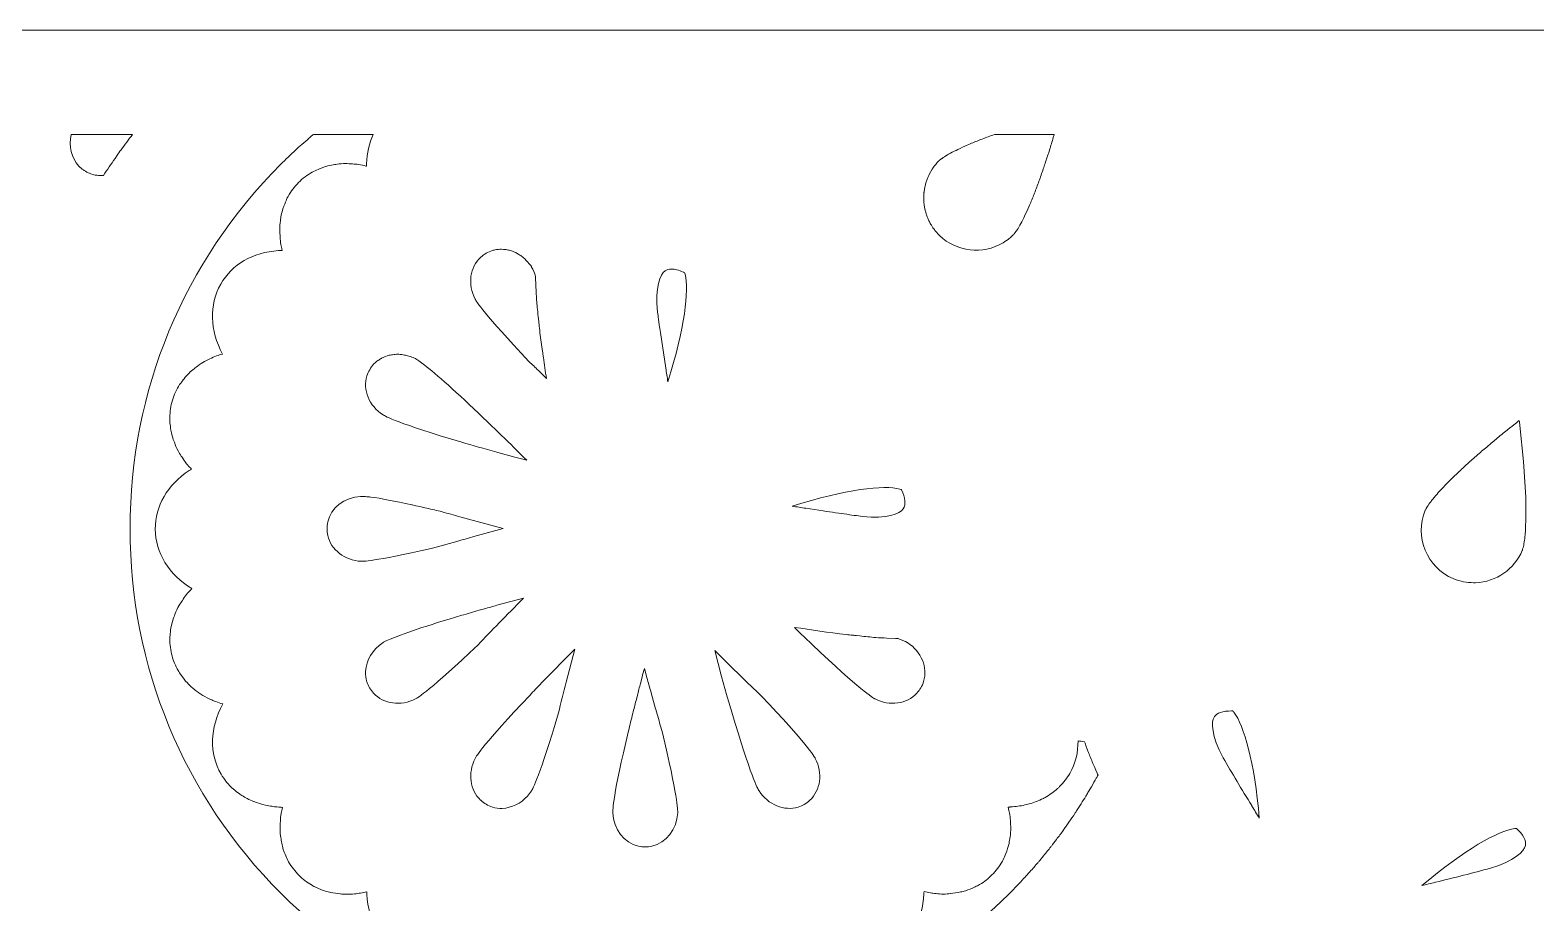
# Model space of a CAD drawing. Header units: millimetres. Extents: x 31 to 886, y -1164 to 562.
# Drawn here: x 688.3 to 818.2, y -678.2 to -602.9 of the extents above; entities that cross this region are included whole.
import ezdxf

# ---------------------------------------------------------------- set-up
doc = ezdxf.new("R2010")
doc.units = ezdxf.units.MM
doc.header["$MEASUREMENT"] = 0
doc.layers.add('Layer 1', color=7, linetype='Continuous')

msp = doc.modelspace()

# ---------------------------------------------------------------- linework, layer by layer
at = {"layer": 'Layer 1', "lineweight": 0}
msp.add_lwpolyline([(501, -602.86), (501, -1164.08), (659.69, -1164.08), (886.3, -1164.08), (886.3, -1010.46), (886.3, -602.86), (501, -602.86)], dxfattribs=at)
for points, knots in [([(691.86, -611.86), (691.86, -611.86), (697.15, -611.86), (697.15, -611.86), (696.81, -612.3), (696.48, -612.75), (696.16, -613.19), (696.04, -613.35), (695.93, -613.51), (695.8, -613.7), (695.8, -613.7), (695.65, -613.92), (695.65, -613.92), (695.3, -614.42), (694.96, -614.91), (694.65, -615.39), (694.63, -615.4), (694.6, -615.4), (694.58, -615.4), (694.52, -615.4), (694.46, -615.41), (694.41, -615.41), (694.32, -615.41), (694.18, -615.4), (693.94, -615.36), (693.79, -615.34), (693.61, -615.28), (693.43, -615.21), (693.28, -615.15), (693.12, -615.06), (692.97, -614.96), (692.97, -614.96), (692.91, -614.92), (692.91, -614.92), (692.77, -614.82), (692.65, -614.72), (692.52, -614.58), (691.88, -613.88), (691.64, -612.87), (691.86, -611.86)], [0, 0, 0, 0, 1, 1, 1, 2, 2, 2, 3, 3, 3, 4, 4, 4, 5, 5, 5, 6, 6, 6, 7, 7, 7, 8, 8, 8, 9, 9, 9, 10, 10, 10, 11, 11, 11, 12, 12, 12, 13, 13, 13, 13]), ([(711.22, -613.2), (711.39, -613.04), (711.57, -612.89), (711.75, -612.73), (711.75, -612.73), (712.26, -612.28), (712.26, -612.28), (712.36, -612.19), (712.45, -612.11), (712.55, -612.02), (712.62, -611.97), (712.68, -611.91), (712.75, -611.86), (712.75, -611.86), (717.92, -611.86), (717.92, -611.86), (717.58, -612.61), (717.39, -613.46), (717.34, -614.38), (717.33, -614.45), (717.33, -614.52), (717.33, -614.59), (717.33, -614.59), (717.28, -614.58), (717.28, -614.58), (717.09, -614.53), (716.89, -614.48), (716.66, -614.45), (716.49, -614.42), (716.31, -614.41), (716.14, -614.4), (716.14, -614.4), (715.98, -614.39), (715.98, -614.39), (715.78, -614.38), (715.56, -614.36), (715.34, -614.37), (715.07, -614.38), (714.84, -614.42), (714.69, -614.45), (714.69, -614.45), (714.59, -614.46), (714.59, -614.46), (714.43, -614.48), (714.23, -614.51), (713.99, -614.57), (713.61, -614.67), (713.32, -614.81), (713.21, -614.86), (713.21, -614.86), (713.16, -614.88), (713.16, -614.88), (712.98, -614.95), (712.81, -615.02), (712.65, -615.11), (712.22, -615.36), (711.82, -615.66), (711.47, -616.01), (711.12, -616.36), (710.82, -616.76), (710.58, -617.2), (710.47, -617.39), (710.4, -617.57), (710.35, -617.7), (710.26, -617.89), (710.14, -618.17), (710.05, -618.52), (709.99, -618.74), (709.96, -618.94), (709.94, -619.09), (709.94, -619.09), (709.93, -619.17), (709.93, -619.17), (709.91, -619.33), (709.86, -619.58), (709.85, -619.9), (709.85, -620.07), (709.85, -620.25), (709.87, -620.4), (709.87, -620.4), (709.88, -620.56), (709.88, -620.56), (709.88, -620.75), (709.89, -620.96), (709.93, -621.22), (709.96, -621.38), (709.99, -621.55), (710.04, -621.71), (710.04, -621.71), (710.07, -621.86), (710.07, -621.86), (709.97, -621.86), (709.86, -621.87), (709.75, -621.88), (707.51, -622.03), (705.74, -623.06), (704.76, -624.77), (703.74, -626.55), (703.82, -628.76), (704.92, -630.8), (704.92, -630.8), (704.78, -630.84), (704.78, -630.84), (704.63, -630.89), (704.46, -630.94), (704.26, -631.01), (704.04, -631.1), (703.85, -631.2), (703.72, -631.27), (703.72, -631.27), (703.59, -631.34), (703.59, -631.34), (703.45, -631.4), (703.27, -631.49), (703.08, -631.61), (702.82, -631.77), (702.63, -631.94), (702.55, -632), (702.55, -632), (702.47, -632.07), (702.47, -632.07), (702.33, -632.17), (702.17, -632.3), (702, -632.47), (701.77, -632.7), (701.6, -632.92), (701.52, -633.04), (701.52, -633.04), (701.47, -633.1), (701.47, -633.1), (701.38, -633.21), (701.25, -633.38), (701.12, -633.59), (700.86, -634.03), (700.67, -634.49), (700.54, -634.97), (700.42, -635.45), (700.36, -635.95), (700.36, -636.46), (700.37, -636.64), (700.39, -636.83), (700.42, -637.03), (700.44, -637.21), (700.47, -637.51), (700.57, -637.87), (700.63, -638.09), (700.71, -638.28), (700.76, -638.41), (700.76, -638.41), (700.79, -638.48), (700.79, -638.48), (700.84, -638.63), (700.93, -638.87), (701.08, -639.15), (701.16, -639.3), (701.25, -639.45), (701.36, -639.61), (701.36, -639.61), (701.43, -639.71), (701.43, -639.71), (701.54, -639.88), (701.66, -640.06), (701.81, -640.26), (701.93, -640.41), (702.06, -640.55), (702.15, -640.63), (702.15, -640.63), (702.24, -640.73), (702.24, -640.73), (702.18, -640.77), (702.12, -640.81), (702.05, -640.85), (700.15, -642.11), (699.11, -643.9), (699.11, -645.91), (699.12, -647.95), (700.29, -649.82), (702.26, -651.04), (702.26, -651.04), (702.18, -651.13), (702.18, -651.13), (702.07, -651.24), (701.94, -651.38), (701.8, -651.55), (701.65, -651.74), (701.54, -651.91), (701.45, -652.05), (701.45, -652.05), (701.38, -652.17), (701.38, -652.17), (701.29, -652.3), (701.18, -652.47), (701.07, -652.66), (700.93, -652.95), (700.84, -653.2), (700.81, -653.28), (700.81, -653.28), (700.77, -653.39), (700.77, -653.39), (700.71, -653.53), (700.63, -653.72), (700.57, -653.95), (700.47, -654.31), (700.44, -654.62), (700.43, -654.73), (700.43, -654.73), (700.43, -654.79), (700.43, -654.79), (700.4, -654.93), (700.37, -655.13), (700.37, -655.37), (700.37, -655.87), (700.43, -656.37), (700.56, -656.85), (700.68, -657.28), (700.85, -657.69), (701.09, -658.11), (701.16, -658.23), (701.24, -658.36), (701.31, -658.46), (701.31, -658.46), (701.32, -658.47), (701.32, -658.47), (701.5, -658.73), (701.68, -658.96), (701.88, -659.18), (701.99, -659.28), (702.09, -659.39), (702.22, -659.5), (702.41, -659.68), (702.62, -659.84), (702.84, -660), (702.84, -660), (702.88, -660.02), (702.88, -660.02), (702.99, -660.1), (703.1, -660.18), (703.23, -660.26), (703.46, -660.39), (703.69, -660.51), (703.97, -660.63), (703.97, -660.63), (703.99, -660.64), (703.99, -660.64), (704.09, -660.69), (704.2, -660.74), (704.33, -660.79), (704.52, -660.86), (704.72, -660.93), (704.93, -660.99), (703.83, -663.04), (703.76, -665.26), (704.79, -667.04), (705.07, -667.52), (705.43, -667.95), (705.86, -668.34), (706, -668.47), (706.16, -668.59), (706.34, -668.71), (706.53, -668.85), (706.82, -669.05), (707.18, -669.22), (707.38, -669.32), (707.58, -669.39), (707.71, -669.44), (707.71, -669.44), (707.77, -669.46), (707.77, -669.46), (707.98, -669.54), (708.26, -669.64), (708.61, -669.72), (708.82, -669.77), (709.02, -669.8), (709.17, -669.82), (709.17, -669.82), (709.25, -669.83), (709.25, -669.83), (709.46, -669.86), (709.7, -669.89), (709.96, -669.9), (710, -669.91), (710.05, -669.91), (710.1, -669.91), (710.1, -669.91), (710.06, -670.06), (710.06, -670.06), (710.03, -670.2), (709.98, -670.38), (709.95, -670.59), (709.91, -670.88), (709.9, -671.13), (709.9, -671.23), (709.9, -671.23), (709.89, -671.36), (709.89, -671.36), (709.88, -671.5), (709.87, -671.7), (709.88, -671.91), (709.89, -672.25), (709.94, -672.53), (709.96, -672.62), (709.96, -672.62), (709.98, -672.73), (709.98, -672.73), (710, -672.93), (710.03, -673.1), (710.08, -673.27), (710.18, -673.65), (710.32, -673.95), (710.38, -674.08), (710.38, -674.08), (710.38, -674.09), (710.38, -674.09), (710.45, -674.28), (710.53, -674.44), (710.61, -674.6), (710.86, -675.03), (711.16, -675.43), (711.52, -675.79), (711.83, -676.1), (712.18, -676.37), (712.59, -676.6), (712.74, -676.7), (712.89, -676.77), (712.94, -676.79), (712.94, -676.79), (712.97, -676.8), (712.97, -676.8), (713.25, -676.94), (713.53, -677.05), (713.81, -677.14), (713.96, -677.18), (714.11, -677.22), (714.24, -677.25), (714.51, -677.31), (714.79, -677.35), (715.06, -677.37), (715.06, -677.37), (715.1, -677.38), (715.1, -677.38), (715.17, -677.38), (715.24, -677.39), (715.31, -677.39), (715.78, -677.44), (716.22, -677.39), (716.57, -677.34), (716.66, -677.33), (716.74, -677.32), (716.82, -677.3), (717.01, -677.27), (717.19, -677.24), (717.36, -677.19), (717.36, -677.27), (717.37, -677.35), (717.37, -677.42), (717.5, -679.69), (718.53, -681.5), (720.27, -682.5), (720.71, -682.74), (721.18, -682.93), (721.69, -683.06), (721.86, -683.1), (722.04, -683.13), (722.24, -683.15), (722.24, -683.15), (722.3, -683.16), (722.3, -683.16), (722.47, -683.19), (722.83, -683.25), (723.28, -683.21), (723.33, -683.21), (723.37, -683.21), (723.4, -683.21), (723.85, -683.18), (724.28, -683.11), (724.72, -682.99), (724.78, -682.97), (724.84, -682.96), (724.9, -682.94), (725.33, -682.81), (725.73, -682.64), (726.13, -682.44), (726.19, -682.41), (726.25, -682.38), (726.31, -682.35), (726.31, -682.35), (726.35, -682.47), (726.35, -682.47), (726.39, -682.61), (726.44, -682.8), (726.52, -682.98), (726.62, -683.25), (726.73, -683.46), (726.78, -683.55), (726.78, -683.55), (726.85, -683.68), (726.85, -683.68), (726.92, -683.83), (727, -684), (727.12, -684.18), (727.29, -684.46), (727.48, -684.67), (727.53, -684.74), (727.53, -684.74), (727.61, -684.83), (727.61, -684.83), (727.69, -684.94), (727.81, -685.09), (727.97, -685.25), (728.23, -685.51), (728.49, -685.7), (728.62, -685.79), (728.62, -685.79), (728.64, -685.81), (728.64, -685.81), (728.8, -685.94), (728.95, -686.04), (729.1, -686.13), (729.53, -686.39), (729.99, -686.58), (730.47, -686.71), (731.01, -686.85), (731.5, -686.91), (731.98, -686.89), (731.98, -686.89), (732.08, -686.88), (732.08, -686.88), (732.19, -686.88), (732.31, -686.86), (732.45, -686.84), (732.64, -686.83), (732.91, -686.8), (733.24, -686.72), (733.46, -686.66), (733.64, -686.6), (733.75, -686.55), (733.75, -686.55), (733.84, -686.52), (733.84, -686.52), (734.03, -686.45), (734.23, -686.38), (734.46, -686.27), (734.63, -686.18), (734.78, -686.09), (734.93, -686.01), (734.93, -686.01), (734.99, -685.97), (734.99, -685.97), (735.16, -685.87), (735.35, -685.75), (735.55, -685.6), (735.7, -685.49), (735.85, -685.36), (735.99, -685.24), (736.08, -685.17), (736.16, -685.09), (736.24, -685.01), (736.28, -685.08), (736.32, -685.14), (736.36, -685.2), (737.61, -687.1), (739.4, -688.14), (741.41, -688.14), (743.39, -688.14), (745.16, -687.1), (746.4, -685.23), (746.45, -685.16), (746.5, -685.08), (746.55, -685), (746.66, -685.1), (746.77, -685.2), (746.9, -685.31), (747.01, -685.41), (747.13, -685.5), (747.24, -685.58), (747.44, -685.73), (747.65, -685.87), (747.9, -686.02), (747.9, -686.02), (747.96, -686.05), (747.96, -686.05), (748.08, -686.12), (748.2, -686.19), (748.31, -686.25), (748.56, -686.37), (748.84, -686.48), (749.11, -686.57), (749.27, -686.62), (749.41, -686.67), (749.54, -686.7), (749.89, -686.79), (750.25, -686.85), (750.59, -686.86), (750.63, -686.87), (750.67, -686.87), (750.73, -686.87), (750.73, -686.87), (750.82, -686.88), (750.82, -686.88), (751.33, -686.91), (751.85, -686.83), (752.35, -686.69), (752.83, -686.57), (753.29, -686.37), (753.73, -686.1), (753.92, -685.99), (754.07, -685.87), (754.17, -685.78), (754.33, -685.68), (754.58, -685.49), (754.84, -685.22), (755, -685.07), (755.12, -684.91), (755.21, -684.79), (755.21, -684.79), (755.24, -684.75), (755.24, -684.75), (755.34, -684.64), (755.52, -684.42), (755.7, -684.14), (755.78, -684), (755.86, -683.86), (755.93, -683.7), (755.93, -683.7), (756, -683.56), (756, -683.56), (756.07, -683.43), (756.18, -683.22), (756.29, -682.95), (756.36, -682.76), (756.41, -682.58), (756.44, -682.48), (756.44, -682.48), (756.48, -682.34), (756.48, -682.34), (756.48, -682.33), (756.48, -682.33), (756.49, -682.32), (756.56, -682.36), (756.63, -682.39), (756.7, -682.43), (756.8, -682.48), (756.9, -682.52), (756.95, -682.55), (756.95, -682.55), (756.98, -682.56), (756.98, -682.56), (757.29, -682.7), (757.6, -682.81), (757.89, -682.9), (758.03, -682.94), (758.16, -682.98), (758.29, -683.01), (758.61, -683.09), (758.93, -683.14), (759.22, -683.16), (759.22, -683.16), (759.26, -683.17), (759.26, -683.17), (759.35, -683.18), (759.42, -683.18), (759.47, -683.18), (759.96, -683.23), (760.36, -683.16), (760.51, -683.13), (760.51, -683.13), (760.59, -683.12), (760.59, -683.12), (760.78, -683.1), (760.95, -683.07), (761.11, -683.04), (761.62, -682.91), (762.1, -682.72), (762.54, -682.46), (764.28, -681.45), (765.3, -679.64), (765.42, -677.37), (765.42, -677.3), (765.43, -677.24), (765.43, -677.17), (765.61, -677.22), (765.8, -677.25), (766, -677.28), (766.07, -677.3), (766.14, -677.31), (766.2, -677.32), (766.54, -677.36), (766.97, -677.42), (767.43, -677.37), (767.52, -677.37), (767.61, -677.36), (767.67, -677.35), (767.67, -677.35), (767.7, -677.35), (767.7, -677.35), (768, -677.32), (768.29, -677.28), (768.58, -677.21), (768.72, -677.18), (768.87, -677.14), (769, -677.1), (769.28, -677.01), (769.55, -676.91), (769.79, -676.79), (769.79, -676.79), (769.84, -676.76), (769.84, -676.76), (769.97, -676.7), (770.1, -676.64), (770.22, -676.57), (770.63, -676.32), (770.99, -676.05), (771.29, -675.74), (771.64, -675.39), (771.94, -674.99), (772.19, -674.55), (772.27, -674.39), (772.35, -674.22), (772.42, -674.03), (772.42, -674.03), (772.42, -674.03), (772.42, -674.03), (772.5, -673.85), (772.62, -673.57), (772.72, -673.2), (772.78, -672.98), (772.8, -672.77), (772.82, -672.63), (772.82, -672.63), (772.82, -672.59), (772.82, -672.59), (772.85, -672.45), (772.9, -672.18), (772.91, -671.84), (772.92, -671.63), (772.9, -671.43), (772.89, -671.29), (772.89, -671.28), (772.89, -671.28), (772.89, -671.27), (772.89, -671.27), (772.88, -671.19), (772.88, -671.19), (772.88, -670.99), (772.87, -670.78), (772.83, -670.54), (772.8, -670.38), (772.77, -670.21), (772.72, -670.04), (772.72, -670.04), (772.69, -669.89), (772.69, -669.89), (772.73, -669.88), (772.78, -669.88), (772.82, -669.88), (772.82, -669.88), (772.87, -669.87), (772.87, -669.87), (772.95, -669.87), (773.02, -669.87), (773.07, -669.86), (773.47, -669.83), (773.88, -669.77), (774.28, -669.67), (774.35, -669.65), (774.42, -669.63), (774.5, -669.61), (774.92, -669.49), (775.31, -669.34), (775.72, -669.14), (775.75, -669.12), (775.79, -669.1), (775.87, -669.05), (776.29, -668.82), (776.64, -668.57), (776.94, -668.29), (777.01, -668.23), (777.07, -668.17), (777.12, -668.11), (777.48, -667.76), (777.77, -667.39), (778, -666.98), (778.49, -666.12), (778.73, -665.16), (778.71, -664.16), (778.9, -664.2), (779.08, -664.23), (779.27, -664.25), (779.28, -664.29), (779.3, -664.34), (779.32, -664.38), (779.32, -664.38), (779.42, -664.67), (779.42, -664.67), (779.45, -664.77), (779.49, -664.86), (779.53, -664.97), (779.58, -665.1), (779.63, -665.23), (779.69, -665.37), (779.69, -665.37), (779.74, -665.49), (779.74, -665.49), (779.87, -665.83), (780.01, -666.16), (780.15, -666.47), (780.15, -666.47), (780.29, -666.79), (780.29, -666.79), (780.29, -666.8), (780.29, -666.8), (780.3, -666.81), (780.34, -666.91), (780.39, -667.01), (780.44, -667.11), (780.39, -667.21), (780.34, -667.3), (780.29, -667.4), (780.15, -667.63), (780.02, -667.86), (779.86, -668.13), (779.86, -668.13), (779.56, -668.64), (779.56, -668.64), (779.51, -668.74), (779.45, -668.84), (779.39, -668.94), (779.26, -669.16), (779.12, -669.38), (778.97, -669.61), (778.97, -669.61), (778.58, -670.22), (778.58, -670.22), (778.54, -670.29), (778.49, -670.36), (778.44, -670.44), (778.27, -670.69), (778.1, -670.93), (777.93, -671.19), (777.93, -671.19), (777.62, -671.62), (777.62, -671.62), (777.56, -671.71), (777.5, -671.81), (777.43, -671.9), (777.24, -672.16), (777.05, -672.41), (776.85, -672.67), (776.85, -672.67), (776.52, -673.12), (776.52, -673.12), (776.47, -673.18), (776.42, -673.25), (776.36, -673.32), (776.17, -673.57), (775.96, -673.81), (775.74, -674.08), (775.74, -674.08), (775.41, -674.49), (775.41, -674.49), (775.35, -674.56), (775.29, -674.63), (775.24, -674.7), (775.03, -674.94), (774.81, -675.18), (774.56, -675.46), (774.56, -675.46), (774.22, -675.84), (774.22, -675.84), (774.17, -675.9), (774.11, -675.97), (774.05, -676.03), (773.66, -676.46), (773.24, -676.89), (772.82, -677.32), (764.44, -685.7), (753.27, -690.32), (741.38, -690.32), (729.49, -690.32), (718.32, -685.7), (709.94, -677.32), (701.56, -668.93), (696.94, -657.77), (696.94, -645.87), (696.94, -633.98), (701.56, -622.82), (709.94, -614.43), (710.35, -614.02), (710.78, -613.61), (711.22, -613.2)], [0, 0, 0, 0, 1, 1, 1, 2, 2, 2, 3, 3, 3, 4, 4, 4, 5, 5, 5, 6, 6, 6, 7, 7, 7, 8, 8, 8, 9, 9, 9, 10, 10, 10, 11, 11, 11, 12, 12, 12, 13, 13, 13, 14, 14, 14, 15, 15, 15, 16, 16, 16, 17, 17, 17, 18, 18, 18, 19, 19, 19, 20, 20, 20, 21, 21, 21, 22, 22, 22, 23, 23, 23, 24, 24, 24, 25, 25, 25, 26, 26, 26, 27, 27, 27, 28, 28, 28, 29, 29, 29, 30, 30, 30, 31, 31, 31, 32, 32, 32, 33, 33, 33, 34, 34, 34, 35, 35, 35, 36, 36, 36, 37, 37, 37, 38, 38, 38, 39, 39, 39, 40, 40, 40, 41, 41, 41, 42, 42, 42, 43, 43, 43, 44, 44, 44, 45, 45, 45, 46, 46, 46, 47, 47, 47, 48, 48, 48, 49, 49, 49, 50, 50, 50, 51, 51, 51, 52, 52, 52, 53, 53, 53, 54, 54, 54, 55, 55, 55, 56, 56, 56, 57, 57, 57, 58, 58, 58, 59, 59, 59, 60, 60, 60, 61, 61, 61, 62, 62, 62, 63, 63, 63, 64, 64, 64, 65, 65, 65, 66, 66, 66, 67, 67, 67, 68, 68, 68, 69, 69, 69, 70, 70, 70, 71, 71, 71, 72, 72, 72, 73, 73, 73, 74, 74, 74, 75, 75, 75, 76, 76, 76, 77, 77, 77, 78, 78, 78, 79, 79, 79, 80, 80, 80, 81, 81, 81, 82, 82, 82, 83, 83, 83, 84, 84, 84, 85, 85, 85, 86, 86, 86, 87, 87, 87, 88, 88, 88, 89, 89, 89, 90, 90, 90, 91, 91, 91, 92, 92, 92, 93, 93, 93, 94, 94, 94, 95, 95, 95, 96, 96, 96, 97, 97, 97, 98, 98, 98, 99, 99, 99, 100, 100, 100, 101, 101, 101, 102, 102, 102, 103, 103, 103, 104, 104, 104, 105, 105, 105, 106, 106, 106, 107, 107, 107, 108, 108, 108, 109, 109, 109, 110, 110, 110, 111, 111, 111, 112, 112, 112, 113, 113, 113, 114, 114, 114, 115, 115, 115, 116, 116, 116, 117, 117, 117, 118, 118, 118, 119, 119, 119, 120, 120, 120, 121, 121, 121, 122, 122, 122, 123, 123, 123, 124, 124, 124, 125, 125, 125, 126, 126, 126, 127, 127, 127, 128, 128, 128, 129, 129, 129, 130, 130, 130, 131, 131, 131, 132, 132, 132, 133, 133, 133, 134, 134, 134, 135, 135, 135, 136, 136, 136, 137, 137, 137, 138, 138, 138, 139, 139, 139, 140, 140, 140, 141, 141, 141, 142, 142, 142, 143, 143, 143, 144, 144, 144, 145, 145, 145, 146, 146, 146, 147, 147, 147, 148, 148, 148, 149, 149, 149, 150, 150, 150, 151, 151, 151, 152, 152, 152, 153, 153, 153, 154, 154, 154, 155, 155, 155, 156, 156, 156, 157, 157, 157, 158, 158, 158, 159, 159, 159, 160, 160, 160, 161, 161, 161, 162, 162, 162, 163, 163, 163, 164, 164, 164, 165, 165, 165, 166, 166, 166, 167, 167, 167, 168, 168, 168, 169, 169, 169, 170, 170, 170, 171, 171, 171, 172, 172, 172, 173, 173, 173, 174, 174, 174, 175, 175, 175, 176, 176, 176, 177, 177, 177, 178, 178, 178, 179, 179, 179, 180, 180, 180, 181, 181, 181, 182, 182, 182, 183, 183, 183, 184, 184, 184, 185, 185, 185, 186, 186, 186, 187, 187, 187, 188, 188, 188, 189, 189, 189, 190, 190, 190, 191, 191, 191, 192, 192, 192, 193, 193, 193, 194, 194, 194, 195, 195, 195, 196, 196, 196, 197, 197, 197, 198, 198, 198, 199, 199, 199, 200, 200, 200, 201, 201, 201, 202, 202, 202, 203, 203, 203, 204, 204, 204, 205, 205, 205, 206, 206, 206, 207, 207, 207, 208, 208, 208, 209, 209, 209, 210, 210, 210, 211, 211, 211, 212, 212, 212, 213, 213, 213, 214, 214, 214, 215, 215, 215, 216, 216, 216, 217, 217, 217, 218, 218, 218, 219, 219, 219, 220, 220, 220, 221, 221, 221, 222, 222, 222, 223, 223, 223, 224, 224, 224, 225, 225, 225, 226, 226, 226, 227, 227, 227, 228, 228, 228, 229, 229, 229, 230, 230, 230, 231, 231, 231, 232, 232, 232, 233, 233, 233, 234, 234, 234, 235, 235, 235, 236, 236, 236, 237, 237, 237, 238, 238, 238, 239, 239, 239, 240, 240, 240, 241, 241, 241, 242, 242, 242, 243, 243, 243, 244, 244, 244, 245, 245, 245, 246, 246, 246, 247, 247, 247, 248, 248, 248, 249, 249, 249, 250, 250, 250, 251, 251, 251, 252, 252, 252, 253, 253, 253, 254, 254, 254, 255, 255, 255, 256, 256, 256, 257, 257, 257, 258, 258, 258, 259, 259, 259, 260, 260, 260, 261, 261, 261, 262, 262, 262, 263, 263, 263, 263]), ([(765.42, -616.9), (765.42, -616.9), (765.42, -616.89), (765.42, -616.87), (765.43, -616.85), (765.43, -616.83), (765.43, -616.8), (765.44, -616.8), (765.44, -616.76), (765.44, -616.75), (765.44, -616.75), (765.49, -616.44), (765.49, -616.44), (765.49, -616.41), (765.5, -616.38), (765.52, -616.31), (765.52, -616.31), (765.59, -616.02), (765.59, -616.02), (765.59, -616.02), (765.59, -616.02), (765.59, -616.02), (765.62, -615.93), (765.66, -615.83), (765.7, -615.71), (765.72, -615.67), (765.73, -615.63), (765.75, -615.57), (765.79, -615.49), (765.83, -615.41), (765.87, -615.32), (765.87, -615.32), (766.13, -614.85), (766.13, -614.85), (766.13, -614.85), (766.14, -614.85), (766.14, -614.85), (766.16, -614.82), (766.17, -614.8), (766.18, -614.78), (766.35, -614.54), (766.53, -614.32), (766.71, -614.14), (766.72, -614.13), (766.78, -614.07), (766.96, -613.94), (766.96, -613.94), (766.98, -613.92), (766.98, -613.92), (767.1, -613.84), (767.25, -613.74), (767.44, -613.63), (767.44, -613.63), (767.55, -613.57), (767.55, -613.57), (767.74, -613.46), (767.96, -613.34), (768.19, -613.23), (768.19, -613.23), (768.34, -613.15), (768.34, -613.15), (768.6, -613.03), (768.87, -612.9), (769.14, -612.79), (769.14, -612.79), (769.29, -612.72), (769.29, -612.72), (769.6, -612.59), (769.92, -612.46), (770.24, -612.33), (770.24, -612.33), (770.32, -612.3), (770.32, -612.3), (770.66, -612.17), (771.01, -612.04), (771.36, -611.91), (771.36, -611.91), (771.51, -611.86), (771.51, -611.86), (771.51, -611.86), (776.66, -611.86), (776.66, -611.86), (776.66, -611.87), (776.65, -611.88), (776.65, -611.89), (776.65, -611.89), (776.58, -612.13), (776.58, -612.13), (776.47, -612.48), (776.36, -612.83), (776.26, -613.18), (776.26, -613.18), (776.18, -613.43), (776.18, -613.43), (776.06, -613.78), (775.95, -614.14), (775.83, -614.48), (775.83, -614.48), (775.76, -614.7), (775.76, -614.7), (775.64, -615.06), (775.51, -615.42), (775.39, -615.77), (775.39, -615.77), (775.34, -615.89), (775.34, -615.89), (775.22, -616.24), (775.09, -616.59), (774.95, -616.93), (774.95, -616.93), (774.93, -617), (774.93, -617), (774.8, -617.33), (774.66, -617.65), (774.53, -617.96), (774.53, -617.96), (774.47, -618.1), (774.47, -618.1), (774.35, -618.38), (774.22, -618.66), (774.1, -618.9), (774.1, -618.9), (774.03, -619.05), (774.03, -619.05), (773.92, -619.28), (773.8, -619.51), (773.7, -619.69), (773.7, -619.69), (773.63, -619.81), (773.63, -619.81), (773.49, -620.04), (773.4, -620.18), (773.36, -620.23), (773.36, -620.23), (773.29, -620.32), (773.29, -620.32), (773.18, -620.48), (773.12, -620.53), (773.12, -620.53), (773.02, -620.64), (772.9, -620.75), (772.78, -620.84), (772.65, -620.95), (772.48, -621.07), (772.25, -621.2), (770.49, -622.26), (768.23, -622), (766.76, -620.57), (766.76, -620.57), (766.71, -620.52), (766.71, -620.52), (766.71, -620.52), (766.45, -620.23), (766.45, -620.23), (766.44, -620.23), (766.42, -620.2), (766.42, -620.2), (766.42, -620.2), (766.42, -620.2), (766.42, -620.2), (766.39, -620.15), (766.36, -620.11), (766.32, -620.06), (766.32, -620.06), (766.25, -619.97), (766.25, -619.97), (766.21, -619.93), (766.18, -619.88), (766.17, -619.86), (766.17, -619.86), (766.1, -619.75), (766.1, -619.75), (766.05, -619.67), (765.98, -619.56), (765.93, -619.46), (765.93, -619.46), (765.89, -619.38), (765.89, -619.38), (765.83, -619.27), (765.79, -619.17), (765.75, -619.09), (765.73, -619.04), (765.72, -618.99), (765.71, -618.97), (765.66, -618.84), (765.62, -618.75), (765.6, -618.67), (765.59, -618.62), (765.58, -618.58), (765.57, -618.54), (765.54, -618.45), (765.51, -618.34), (765.49, -618.24), (765.48, -618.19), (765.48, -618.14), (765.46, -618.06), (765.45, -617.97), (765.43, -617.87), (765.42, -617.78), (765.42, -617.78), (765.4, -617.41), (765.4, -617.41), (765.4, -617.38), (765.4, -617.35), (765.4, -617.32), (765.4, -617.32), (765.42, -616.9), (765.42, -616.9)], [0, 0, 0, 0, 1, 1, 1, 2, 2, 2, 3, 3, 3, 4, 4, 4, 5, 5, 5, 6, 6, 6, 7, 7, 7, 8, 8, 8, 9, 9, 9, 10, 10, 10, 11, 11, 11, 12, 12, 12, 13, 13, 13, 14, 14, 14, 15, 15, 15, 16, 16, 16, 17, 17, 17, 18, 18, 18, 19, 19, 19, 20, 20, 20, 21, 21, 21, 22, 22, 22, 23, 23, 23, 24, 24, 24, 25, 25, 25, 26, 26, 26, 27, 27, 27, 28, 28, 28, 29, 29, 29, 30, 30, 30, 31, 31, 31, 32, 32, 32, 33, 33, 33, 34, 34, 34, 35, 35, 35, 36, 36, 36, 37, 37, 37, 38, 38, 38, 39, 39, 39, 40, 40, 40, 41, 41, 41, 42, 42, 42, 43, 43, 43, 44, 44, 44, 45, 45, 45, 46, 46, 46, 47, 47, 47, 48, 48, 48, 49, 49, 49, 50, 50, 50, 51, 51, 51, 52, 52, 52, 53, 53, 53, 54, 54, 54, 55, 55, 55, 56, 56, 56, 57, 57, 57, 58, 58, 58, 59, 59, 59, 60, 60, 60, 61, 61, 61, 62, 62, 62, 63, 63, 63, 64, 64, 64, 65, 65, 65, 66, 66, 66, 67, 67, 67, 68, 68, 68, 69, 69, 69, 69]), ([(727.19, -622.45), (727.35, -622.3), (727.5, -622.19), (727.66, -622.1), (727.82, -622.01), (728, -621.93), (728.19, -621.87), (728.29, -621.84), (728.4, -621.81), (728.54, -621.79), (728.54, -621.79), (728.54, -621.79), (728.54, -621.79), (728.6, -621.79), (728.67, -621.78), (728.72, -621.78), (728.8, -621.77), (728.89, -621.76), (728.97, -621.76), (728.97, -621.76), (729.14, -621.77), (729.14, -621.77), (729.24, -621.78), (729.35, -621.79), (729.46, -621.81), (729.46, -621.81), (729.57, -621.83), (729.57, -621.83), (729.68, -621.86), (729.79, -621.89), (729.94, -621.94), (729.97, -621.95), (730, -621.97), (730.05, -621.98), (730.16, -622.03), (730.26, -622.08), (730.36, -622.13), (730.41, -622.17), (730.46, -622.2), (730.48, -622.21), (730.59, -622.28), (730.69, -622.35), (730.78, -622.42), (730.82, -622.45), (730.85, -622.48), (730.89, -622.51), (730.98, -622.58), (731.06, -622.67), (731.15, -622.76), (731.15, -622.76), (731.26, -622.88), (731.26, -622.88), (731.39, -623.02), (731.48, -623.15), (731.56, -623.26), (731.57, -623.28), (731.58, -623.3), (731.58, -623.3), (731.58, -623.3), (731.62, -623.38), (731.62, -623.38), (731.66, -623.45), (731.69, -623.52), (731.7, -623.54), (731.7, -623.54), (731.89, -623.96), (731.89, -623.96), (731.89, -623.97), (731.89, -623.97), (731.89, -623.98), (731.9, -624.19), (731.92, -624.4), (731.93, -624.6), (731.93, -624.6), (731.95, -624.95), (731.95, -624.95), (731.95, -625.05), (731.96, -625.14), (731.96, -625.24), (731.96, -625.24), (731.96, -625.29), (731.96, -625.29), (731.97, -625.52), (731.98, -625.75), (732, -625.99), (732.03, -626.4), (732.07, -626.83), (732.12, -627.32), (732.12, -627.32), (732.15, -627.61), (732.15, -627.61), (732.17, -627.72), (732.18, -627.83), (732.19, -627.95), (732.21, -628.15), (732.23, -628.36), (732.25, -628.56), (732.31, -629.1), (732.39, -629.64), (732.46, -630.17), (732.46, -630.17), (732.54, -630.73), (732.54, -630.73), (732.55, -630.85), (732.57, -630.98), (732.59, -631.1), (732.67, -631.7), (732.76, -632.3), (732.86, -632.9), (732.86, -632.9), (732.17, -632.22), (732.17, -632.22), (731.9, -631.96), (731.62, -631.69), (731.37, -631.46), (727.45, -627.33), (726.79, -626.23), (726.7, -626.06), (726.05, -624.79), (726.25, -623.3), (727.19, -622.45)], [0, 0, 0, 0, 1, 1, 1, 2, 2, 2, 3, 3, 3, 4, 4, 4, 5, 5, 5, 6, 6, 6, 7, 7, 7, 8, 8, 8, 9, 9, 9, 10, 10, 10, 11, 11, 11, 12, 12, 12, 13, 13, 13, 14, 14, 14, 15, 15, 15, 16, 16, 16, 17, 17, 17, 18, 18, 18, 19, 19, 19, 20, 20, 20, 21, 21, 21, 22, 22, 22, 23, 23, 23, 24, 24, 24, 25, 25, 25, 26, 26, 26, 27, 27, 27, 28, 28, 28, 29, 29, 29, 30, 30, 30, 31, 31, 31, 32, 32, 32, 33, 33, 33, 34, 34, 34, 35, 35, 35, 36, 36, 36, 37, 37, 37, 38, 38, 38, 39, 39, 39, 40, 40, 40, 40]), ([(743.1, -623.62), (743.24, -623.52), (743.42, -623.47), (743.64, -623.47), (743.93, -623.47), (744.28, -623.56), (744.66, -623.73), (744.7, -623.74), (744.73, -623.76), (744.76, -623.77), (744.77, -623.81), (744.79, -623.86), (744.81, -623.92), (745.17, -625.27), (744.8, -628.59), (743.33, -633.2), (743.27, -632.8), (743.21, -632.41), (743.15, -632.02), (743.15, -632.02), (742.69, -628.94), (742.69, -628.94), (742.65, -628.72), (742.62, -628.49), (742.59, -628.28), (742.59, -628.28), (742.53, -627.78), (742.53, -627.78), (742.5, -627.57), (742.47, -627.36), (742.45, -627.18), (742.21, -625.04), (742.65, -623.92), (743.1, -623.62)], [0, 0, 0, 0, 1, 1, 1, 2, 2, 2, 3, 3, 3, 4, 4, 4, 5, 5, 5, 6, 6, 6, 7, 7, 7, 8, 8, 8, 9, 9, 9, 10, 10, 10, 11, 11, 11, 11]), ([(718.24, -631.42), (718.24, -631.42), (718.31, -631.37), (718.31, -631.37), (718.41, -631.3), (718.51, -631.23), (718.6, -631.18), (718.6, -631.18), (718.69, -631.13), (718.69, -631.13), (718.81, -631.07), (718.93, -631.02), (719.11, -630.96), (719.11, -630.96), (719.13, -630.95), (719.13, -630.95), (719.24, -630.92), (719.36, -630.89), (719.48, -630.87), (719.48, -630.87), (719.58, -630.86), (719.58, -630.86), (719.76, -630.83), (719.9, -630.82), (719.98, -630.82), (719.98, -630.82), (720.04, -630.82), (720.04, -630.82), (720.16, -630.82), (720.31, -630.84), (720.51, -630.87), (720.51, -630.87), (720.62, -630.89), (720.62, -630.89), (720.74, -630.91), (720.85, -630.94), (720.98, -630.98), (720.98, -630.98), (721.12, -631.02), (721.12, -631.02), (721.3, -631.08), (721.45, -631.14), (721.56, -631.2), (721.57, -631.2), (721.71, -631.28), (722.08, -631.55), (722.08, -631.55), (722.08, -631.55), (722.08, -631.55), (723.11, -632.31), (724.77, -633.78), (727, -635.91), (727.61, -636.49), (728.24, -637.09), (728.86, -637.7), (728.86, -637.7), (729.36, -638.18), (729.36, -638.18), (729.95, -638.76), (730.55, -639.36), (731.17, -639.97), (731.17, -639.97), (729.89, -639.63), (729.89, -639.63), (729.46, -639.52), (729.04, -639.4), (728.64, -639.29), (728.64, -639.29), (728.59, -639.28), (728.59, -639.28), (727.47, -638.96), (726.45, -638.67), (725.56, -638.41), (720.05, -636.78), (718.93, -636.16), (718.76, -636.05), (717.56, -635.28), (716.99, -633.89), (717.37, -632.68), (717.43, -632.49), (717.51, -632.31), (717.61, -632.15), (717.7, -631.99), (717.81, -631.84), (717.95, -631.68), (718.02, -631.61), (718.12, -631.52), (718.24, -631.42)], [0, 0, 0, 0, 1, 1, 1, 2, 2, 2, 3, 3, 3, 4, 4, 4, 5, 5, 5, 6, 6, 6, 7, 7, 7, 8, 8, 8, 9, 9, 9, 10, 10, 10, 11, 11, 11, 12, 12, 12, 13, 13, 13, 14, 14, 14, 15, 15, 15, 16, 16, 16, 17, 17, 17, 18, 18, 18, 19, 19, 19, 20, 20, 20, 21, 21, 21, 22, 22, 22, 23, 23, 23, 24, 24, 24, 25, 25, 25, 26, 26, 26, 27, 27, 27, 28, 28, 28, 29, 29, 29, 29]), ([(808.66, -644.28), (808.67, -644.28), (808.7, -644.21), (808.83, -643.98), (808.83, -643.98), (808.84, -643.97), (808.84, -643.97), (808.92, -643.84), (809.02, -643.7), (809.16, -643.52), (809.16, -643.52), (809.21, -643.45), (809.21, -643.45), (809.35, -643.27), (809.51, -643.07), (809.68, -642.88), (809.68, -642.88), (809.78, -642.76), (809.78, -642.76), (809.98, -642.55), (810.18, -642.33), (810.39, -642.11), (810.39, -642.11), (810.5, -642), (810.5, -642), (810.74, -641.75), (810.98, -641.51), (811.25, -641.25), (811.25, -641.25), (811.29, -641.22), (811.29, -641.22), (811.55, -640.96), (811.83, -640.71), (812.11, -640.45), (812.11, -640.45), (812.2, -640.37), (812.2, -640.37), (812.47, -640.12), (812.76, -639.86), (813.05, -639.61), (813.05, -639.61), (813.21, -639.47), (813.21, -639.47), (813.49, -639.22), (813.78, -638.98), (814.07, -638.74), (814.07, -638.74), (814.25, -638.58), (814.25, -638.58), (814.54, -638.34), (814.82, -638.1), (815.11, -637.87), (815.11, -637.87), (815.29, -637.72), (815.29, -637.72), (815.58, -637.49), (815.87, -637.26), (816.14, -637.04), (816.14, -637.04), (816.3, -636.91), (816.3, -636.91), (816.46, -636.79), (816.62, -636.66), (816.77, -636.54), (816.79, -636.68), (816.81, -636.83), (816.82, -636.97), (816.82, -636.97), (817.14, -640.06), (817.14, -640.06), (817.14, -640.06), (817.33, -643.15), (817.33, -643.15), (817.34, -643.37), (817.34, -643.58), (817.35, -643.77), (817.35, -643.77), (817.35, -644.39), (817.35, -644.39), (817.35, -644.39), (817.35, -644.71), (817.35, -644.71), (817.35, -644.81), (817.35, -644.91), (817.35, -644.99), (817.35, -644.99), (817.32, -645.79), (817.32, -645.79), (817.31, -645.89), (817.31, -645.98), (817.3, -646.07), (817.3, -646.07), (817.28, -646.29), (817.28, -646.29), (817.28, -646.38), (817.27, -646.46), (817.26, -646.55), (817.25, -646.61), (817.25, -646.67), (817.24, -646.75), (817.23, -646.82), (817.22, -646.89), (817.2, -647.01), (817.2, -647.04), (817.19, -647.08), (817.18, -647.13), (817.17, -647.17), (817.17, -647.22), (817.16, -647.27), (817.16, -647.27), (817.13, -647.42), (817.13, -647.42), (817.12, -647.46), (817.11, -647.49), (817.09, -647.55), (817.09, -647.55), (817.06, -647.67), (817.06, -647.67), (817.05, -647.7), (817.04, -647.72), (817.03, -647.75), (816.37, -649.36), (814.79, -650.45), (813.01, -650.53), (812.97, -650.53), (812.94, -650.53), (812.89, -650.53), (812.89, -650.53), (812.83, -650.53), (812.83, -650.53), (812.25, -650.53), (811.68, -650.42), (811.13, -650.2), (811.13, -650.2), (811.07, -650.18), (811.07, -650.18), (808.8, -649.21), (807.72, -646.56), (808.66, -644.28)], [0, 0, 0, 0, 1, 1, 1, 2, 2, 2, 3, 3, 3, 4, 4, 4, 5, 5, 5, 6, 6, 6, 7, 7, 7, 8, 8, 8, 9, 9, 9, 10, 10, 10, 11, 11, 11, 12, 12, 12, 13, 13, 13, 14, 14, 14, 15, 15, 15, 16, 16, 16, 17, 17, 17, 18, 18, 18, 19, 19, 19, 20, 20, 20, 21, 21, 21, 22, 22, 22, 23, 23, 23, 24, 24, 24, 25, 25, 25, 26, 26, 26, 27, 27, 27, 28, 28, 28, 29, 29, 29, 30, 30, 30, 31, 31, 31, 32, 32, 32, 33, 33, 33, 34, 34, 34, 35, 35, 35, 36, 36, 36, 37, 37, 37, 38, 38, 38, 39, 39, 39, 40, 40, 40, 41, 41, 41, 42, 42, 42, 43, 43, 43, 44, 44, 44, 45, 45, 45, 46, 46, 46, 46]), ([(763.35, -642.45), (763.4, -642.47), (763.45, -642.48), (763.48, -642.49), (763.48, -642.49), (763.49, -642.51), (763.49, -642.51), (763.49, -642.51), (763.49, -642.51), (763.49, -642.51), (763.81, -643.21), (763.87, -643.82), (763.64, -644.15), (763.33, -644.6), (762.22, -645.04), (760.12, -644.81), (759.89, -644.78), (759.66, -644.75), (759.41, -644.72), (759.41, -644.72), (758.99, -644.66), (758.99, -644.66), (758.7, -644.62), (758.4, -644.58), (758.09, -644.54), (758.09, -644.54), (757.79, -644.49), (757.79, -644.49), (757.45, -644.44), (757.1, -644.39), (756.73, -644.33), (756.73, -644.33), (755.24, -644.11), (755.24, -644.11), (754.85, -644.05), (754.45, -643.99), (754.05, -643.93), (758.67, -642.45), (761.99, -642.09), (763.35, -642.45)], [0, 0, 0, 0, 1, 1, 1, 2, 2, 2, 3, 3, 3, 4, 4, 4, 5, 5, 5, 6, 6, 6, 7, 7, 7, 8, 8, 8, 9, 9, 9, 10, 10, 10, 11, 11, 11, 12, 12, 12, 13, 13, 13, 13]), ([(716.83, -643.08), (716.83, -643.08), (716.97, -643.08), (716.97, -643.08), (717.03, -643.08), (717.09, -643.08), (717.12, -643.08), (717.12, -643.08), (717.26, -643.1), (717.26, -643.1), (717.39, -643.11), (717.53, -643.12), (717.71, -643.14), (718.57, -643.26), (719.76, -643.48), (721.24, -643.8), (721.24, -643.8), (721.31, -643.82), (721.31, -643.82), (721.7, -643.91), (722.1, -644), (722.53, -644.1), (722.96, -644.2), (723.41, -644.3), (723.85, -644.41), (724.35, -644.55), (724.86, -644.7), (725.4, -644.86), (725.4, -644.86), (729.12, -645.86), (729.12, -645.86), (729.12, -645.86), (726.6, -646.55), (726.6, -646.55), (725.54, -646.85), (724.65, -647.11), (723.89, -647.33), (718.35, -648.67), (717.08, -648.69), (716.88, -648.68), (715.45, -648.61), (714.27, -647.69), (713.99, -646.45), (713.95, -646.26), (713.93, -646.06), (713.93, -645.87), (713.93, -645.68), (713.95, -645.49), (713.99, -645.29), (713.99, -645.29), (713.99, -645.29), (713.99, -645.29), (714.26, -644.06), (715.43, -643.15), (716.83, -643.08)], [0, 0, 0, 0, 1, 1, 1, 2, 2, 2, 3, 3, 3, 4, 4, 4, 5, 5, 5, 6, 6, 6, 7, 7, 7, 8, 8, 8, 9, 9, 9, 10, 10, 10, 11, 11, 11, 12, 12, 12, 13, 13, 13, 14, 14, 14, 15, 15, 15, 16, 16, 16, 17, 17, 17, 18, 18, 18, 18]), ([(718.76, -655.7), (718.81, -655.66), (719.37, -655.33), (721.71, -654.54), (722.76, -654.19), (724.06, -653.78), (725.56, -653.34), (726.05, -653.2), (726.55, -653.05), (727.05, -652.91), (727.05, -652.91), (727.5, -652.78), (727.5, -652.78), (727.87, -652.68), (728.23, -652.57), (728.57, -652.48), (728.57, -652.48), (730.88, -651.86), (730.88, -651.86), (729.4, -653.35), (728.08, -654.7), (726.96, -655.88), (722.83, -659.81), (721.74, -660.46), (721.56, -660.55), (720.29, -661.2), (718.81, -661), (717.95, -660.06), (717.81, -659.91), (717.7, -659.76), (717.6, -659.6), (717.51, -659.44), (717.43, -659.26), (717.37, -659.07), (717.28, -658.79), (717.25, -658.49), (717.26, -658.19), (717.3, -657.21), (717.86, -656.28), (718.76, -655.7)], [0, 0, 0, 0, 1, 1, 1, 2, 2, 2, 3, 3, 3, 4, 4, 4, 5, 5, 5, 6, 6, 6, 7, 7, 7, 8, 8, 8, 9, 9, 9, 10, 10, 10, 11, 11, 11, 12, 12, 12, 13, 13, 13, 13]), ([(765.39, -659.06), (765.33, -659.26), (765.25, -659.44), (765.15, -659.6), (765.06, -659.76), (764.95, -659.91), (764.8, -660.07), (763.95, -661.01), (762.46, -661.2), (761.2, -660.55), (761.2, -660.55), (761.19, -660.55), (761.19, -660.55), (761.02, -660.46), (759.92, -659.8), (755.76, -655.84), (755.43, -655.53), (755.09, -655.21), (754.78, -654.91), (754.78, -654.91), (754.25, -654.38), (754.25, -654.38), (755.69, -654.6), (757.18, -654.82), (758.7, -655.01), (758.89, -655.03), (759.08, -655.05), (759.29, -655.06), (759.39, -655.07), (759.49, -655.08), (759.6, -655.09), (759.6, -655.09), (759.88, -655.12), (759.88, -655.12), (760.35, -655.17), (760.81, -655.22), (761.27, -655.26), (761.59, -655.28), (761.9, -655.29), (762.21, -655.31), (762.21, -655.31), (762.96, -655.34), (762.96, -655.34), (763.06, -655.35), (763.16, -655.35), (763.26, -655.36), (763.82, -655.59), (763.99, -655.69), (764, -655.7), (765.2, -656.47), (765.77, -657.86), (765.39, -659.06)], [0, 0, 0, 0, 1, 1, 1, 2, 2, 2, 3, 3, 3, 4, 4, 4, 5, 5, 5, 6, 6, 6, 7, 7, 7, 8, 8, 8, 9, 9, 9, 10, 10, 10, 11, 11, 11, 12, 12, 12, 13, 13, 13, 14, 14, 14, 15, 15, 15, 16, 16, 16, 17, 17, 17, 17]), ([(726.71, -665.69), (726.8, -665.51), (727.45, -664.42), (731.41, -660.25), (731.75, -659.9), (732.1, -659.53), (732.44, -659.17), (732.44, -659.17), (735.32, -656.25), (735.32, -656.25), (735.32, -656.25), (734.56, -659.1), (734.56, -659.1), (734.32, -660.01), (734.1, -660.92), (733.9, -661.75), (732.28, -667.22), (731.66, -668.32), (731.56, -668.49), (731.46, -668.65), (731.34, -668.8), (731.22, -668.93), (730.64, -669.57), (729.86, -669.96), (729.05, -670), (728.77, -670.01), (728.47, -669.97), (728.19, -669.88), (728, -669.82), (727.82, -669.74), (727.65, -669.64), (727.49, -669.55), (727.34, -669.44), (727.19, -669.3), (727.19, -669.3), (727.18, -669.29), (727.18, -669.29), (726.25, -668.43), (726.06, -666.96), (726.71, -665.69)], [0, 0, 0, 0, 1, 1, 1, 2, 2, 2, 3, 3, 3, 4, 4, 4, 5, 5, 5, 6, 6, 6, 7, 7, 7, 8, 8, 8, 9, 9, 9, 10, 10, 10, 11, 11, 11, 12, 12, 12, 13, 13, 13, 13]), ([(748.18, -657.17), (748.18, -657.17), (748.22, -657.22), (748.22, -657.22), (748.42, -657.42), (748.62, -657.61), (748.82, -657.81), (748.82, -657.81), (749.57, -658.54), (749.57, -658.54), (750.19, -659.15), (750.81, -659.74), (751.39, -660.29), (755.31, -664.42), (755.96, -665.51), (756.05, -665.69), (756.71, -666.96), (756.51, -668.44), (755.57, -669.3), (755.41, -669.44), (755.26, -669.56), (755.1, -669.65), (754.94, -669.74), (754.76, -669.82), (754.57, -669.88), (753.36, -670.26), (751.98, -669.69), (751.2, -668.49), (751.09, -668.32), (750.47, -667.21), (748.85, -661.69), (748.7, -661.19), (748.55, -660.68), (748.4, -660.17), (748.4, -660.17), (747.96, -658.61), (747.96, -658.61), (747.96, -658.61), (747.37, -656.37), (747.37, -656.37), (747.64, -656.64), (747.91, -656.91), (748.18, -657.17)], [0, 0, 0, 0, 1, 1, 1, 2, 2, 2, 3, 3, 3, 4, 4, 4, 5, 5, 5, 6, 6, 6, 7, 7, 7, 8, 8, 8, 9, 9, 9, 10, 10, 10, 11, 11, 11, 12, 12, 12, 13, 13, 13, 14, 14, 14, 14]), ([(739.94, -663.31), (740.06, -662.81), (740.18, -662.3), (740.31, -661.79), (740.4, -661.43), (740.49, -661.07), (740.59, -660.7), (740.59, -660.7), (740.7, -660.25), (740.7, -660.25), (740.79, -659.9), (740.88, -659.55), (740.97, -659.21), (740.97, -659.21), (741.11, -658.68), (741.11, -658.68), (741.17, -658.42), (741.24, -658.17), (741.31, -657.92), (741.31, -657.92), (741.48, -658.58), (741.48, -658.58), (741.6, -658.99), (741.71, -659.41), (741.82, -659.81), (741.82, -659.81), (741.94, -660.23), (741.94, -660.23), (742.06, -660.65), (742.18, -661.07), (742.29, -661.48), (742.29, -661.48), (742.4, -661.86), (742.4, -661.86), (742.55, -662.38), (742.7, -662.89), (742.83, -663.36), (744.17, -668.91), (744.19, -670.18), (744.18, -670.37), (744.11, -671.8), (743.2, -672.99), (741.96, -673.26), (741.58, -673.35), (741.18, -673.35), (740.8, -673.26), (739.56, -672.99), (738.65, -671.8), (738.58, -670.37), (738.57, -670.17), (738.59, -668.89), (739.94, -663.31)], [0, 0, 0, 0, 1, 1, 1, 2, 2, 2, 3, 3, 3, 4, 4, 4, 5, 5, 5, 6, 6, 6, 7, 7, 7, 8, 8, 8, 9, 9, 9, 10, 10, 10, 11, 11, 11, 12, 12, 12, 13, 13, 13, 14, 14, 14, 15, 15, 15, 16, 16, 16, 17, 17, 17, 17]), ([(790.47, -662.08), (790.67, -661.78), (791.22, -661.59), (791.96, -661.59), (791.96, -661.59), (792.01, -661.59), (792.01, -661.59), (792.03, -661.59), (792.05, -661.6), (792.07, -661.6), (792.09, -661.63), (792.13, -661.66), (792.16, -661.71), (793.02, -662.82), (793.95, -666.03), (794.35, -670.85), (794.14, -670.5), (793.92, -670.15), (793.71, -669.8), (793.71, -669.8), (793.69, -669.76), (793.69, -669.76), (793.69, -669.76), (793.69, -669.76), (793.69, -669.76), (792.85, -668.37), (791.98, -666.94), (791.24, -665.63), (790.2, -663.74), (790.18, -662.54), (790.47, -662.08)], [0, 0, 0, 0, 1, 1, 1, 2, 2, 2, 3, 3, 3, 4, 4, 4, 5, 5, 5, 6, 6, 6, 7, 7, 7, 8, 8, 8, 9, 9, 9, 10, 10, 10, 10]), ([(814.29, -675.15), (812.81, -675.57), (811.16, -675.97), (809.55, -676.37), (809.55, -676.37), (809.5, -676.38), (809.5, -676.38), (809.13, -676.47), (808.75, -676.56), (808.37, -676.66), (812.06, -673.53), (814.99, -671.92), (816.39, -671.74), (816.45, -671.73), (816.5, -671.73), (816.54, -671.73), (817.1, -672.24), (817.39, -672.8), (817.31, -673.2), (817.19, -673.73), (816.33, -674.56), (814.29, -675.15)], [0, 0, 0, 0, 1, 1, 1, 2, 2, 2, 3, 3, 3, 4, 4, 4, 5, 5, 5, 6, 6, 6, 7, 7, 7, 7])]:
    msp.add_open_spline(points, degree=3, knots=knots, dxfattribs=at)

doc.saveas('drawing.dxf')
